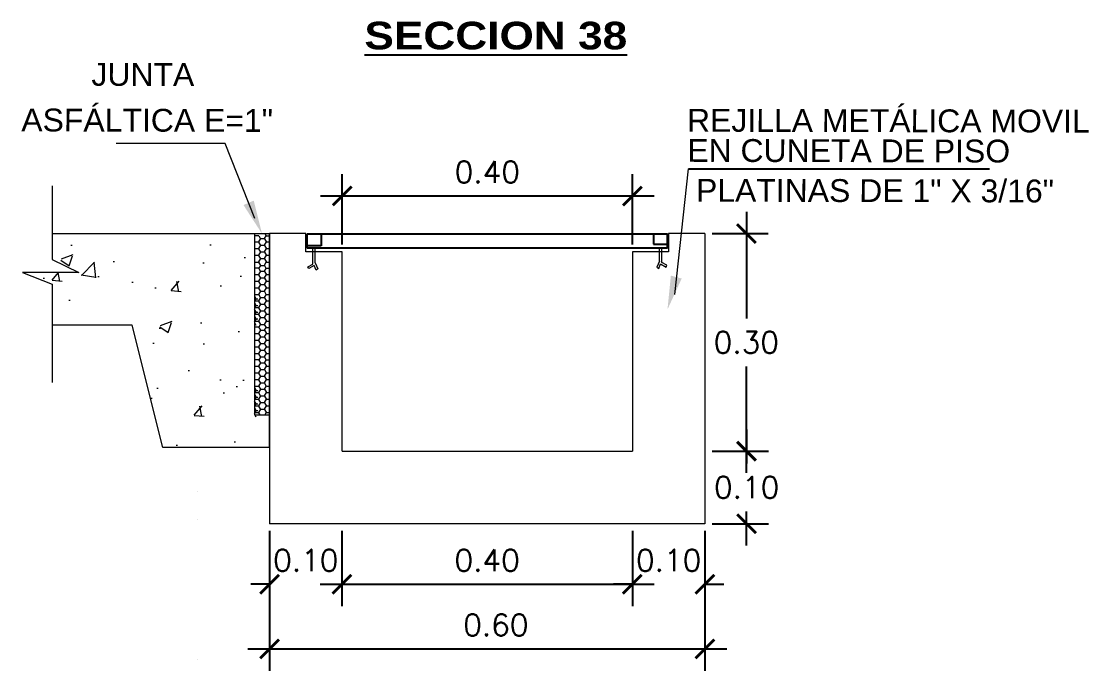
# Model space of a CAD drawing. Header units: millimetres. Extents: x 2085 to 2236, y 1365 to 1444.
# Drawn here: x 2224.509 to 2225.98, y 1428.003 to 1428.898 of the extents above; entities that cross this region are included whole.
import ezdxf

# ---------------------------------------------------------------- set-up
doc = ezdxf.new("R2010")
doc.units = ezdxf.units.MM
doc.linetypes.add('ACAD_ISO02W100', pattern=[15, 12, -3])
doc.linetypes.add('DASHED2', pattern=[0.375, 0.25, -0.125])
for name, color, linetype, lineweight in [('0.2', 32, 'ACAD_ISO02W100', 0), ('linea fina 01', 189, 'Continuous', 0), ('PROYECCIONES-INT', 1, 'DASHED2', 5), ('TEXTO', 255, 'Continuous', 5)]:
    doc.layers.add(name, color=color, linetype=linetype, lineweight=lineweight)
doc.layers.add('ELEVACION-02', color=2, linetype='Continuous')
doc.layers.add('ELEVACION-03', color=3, linetype='Continuous')
doc.styles.add('MtXpl_Arial_Black', font='')
doc.styles.add('ROMANS-DIM', font='romans.shx')
doc.styles.add('VANO', font='swissl.ttf', dxfattribs={"height": 0.2})
doc.styles.get('MtXpl_Arial_Black').set_extended_font_data('Arial Black')
doc.dimstyles.new('20_METRIC  ARCHITECTURAL', dxfattribs={"dimscale": 0.2, "dimtxt": 0.03, "dimasz": 0.13, "dimexe": 0.15, "dimexo": 0.05, "dimgap": 0.09, "dimtad": 1, "dimtih": 1, "dimtoh": 1, "dimzin": 0, "dimdsep": 46, "dimtxsty": 'ROMANS-DIM', "dimblk": 'ARCHTICK', "dimcen": 2, "dimdle": 0.15, "dimclrd": 9, "dimclre": 9, "dimadec": 0, "dimazin": 0, "dimtfac": 1, "dimtix": 1, "dimtofl": 0, "dimtmove": 0, "dimatfit": 3, "dimfxl": 1, "dimfrac": 2, "dimtolj": 1, "dimtzin": 0, "dimarcsym": 0})

# ---------------------------------------------------------------- blocks, each defined once
blk = doc.blocks.new('_ArchTick')
at = {"color": 0, "linetype": 'ByBlock', "const_width": 0.15}
blk.add_lwpolyline([(-0.5, -0.5), (0.5, 0.5)], dxfattribs=at)
blk = doc.blocks.new('*D868')
at = {"color": 9, "lineweight": -2, "transparency": 16777216}
for p, q in [((2224.851100122494, 1428.19560059606), (2224.851100122494, 1428.002863062834)), ((2225.451100122471, 1428.195600597923), (2225.451100122471, 1428.002863062834)), ((2224.821100122494, 1428.032863062834), (2225.481100122471, 1428.032863062834))]:
    blk.add_line(p, q, dxfattribs=at)
at = {"layer": 'Defpoints', "color": 0, "transparency": 16777216}
for p in [(2224.851100122494, 1428.20560059606, 10373.92595467981), (2225.451100122471, 1428.205600597923, 10373.92595467981), (2225.451100122471, 1428.032863062834)]:
    blk.add_point(p, dxfattribs=at)
at = {"color": 9, "lineweight": -2, "transparency": 16777216, "xscale": 0.026, "yscale": 0.026, "zscale": 0.026, "rotation": 180}
blk.add_blockref('_ArchTick', (2224.851100122494, 1428.032863062834), dxfattribs=at)
at = {"color": 9, "lineweight": -2, "transparency": 16777216, "xscale": 0.026, "yscale": 0.026, "zscale": 0.026}
blk.add_blockref('_ArchTick', (2225.451100122471, 1428.032863062834), dxfattribs=at)
at = {"color": 0, "lineweight": 0, "transparency": 16777216, "insert": (2225.162912285126, 1428.065863062833), "char_height": 0.03, "attachment_point": 5, "style": 'ROMANS-DIM'}
blk.add_mtext('\\A1;0.60', dxfattribs=at)
blk = doc.blocks.new('*D869')
at = {"color": 9, "lineweight": -2, "transparency": 16777216}
for p, q in [((2225.508232214485, 1428.635600598296), (2225.508232214485, 1428.488600599786)), ((2225.461100122472, 1428.605600598296), (2225.538232214485, 1428.605600598296)), ((2225.508232214485, 1428.275600597551), (2225.508232214485, 1428.422600599786)), ((2225.471284552174, 1428.305600597551), (2225.538232214485, 1428.305600597551))]:
    blk.add_line(p, q, dxfattribs=at)
at = {"layer": 'Defpoints', "color": 0, "transparency": 16777216}
for p in [(2225.451100122472, 1428.605600598296, 5186.962977339907), (2225.461284552174, 1428.305600597551, 5186.962977339907), (2225.508232214485, 1428.305600597551)]:
    blk.add_point(p, dxfattribs=at)
at = {"color": 9, "lineweight": -2, "transparency": 16777216, "xscale": 0.026, "yscale": 0.026, "zscale": 0.026}
for p, rotation in [((2225.508232214485, 1428.605600598296), 90), ((2225.508232214485, 1428.305600597551), 270)]:
    blk.add_blockref('_ArchTick', p, dxfattribs=dict(at, rotation=rotation))
at = {"color": 0, "lineweight": 0, "transparency": 16777216, "insert": (2225.508232214485, 1428.455600599785), "char_height": 0.03, "attachment_point": 5, "style": 'ROMANS-DIM'}
blk.add_mtext('\\A1;0.30', dxfattribs=at)
blk = doc.blocks.new('*D870')
at = {"color": 9, "lineweight": -2, "transparency": 16777216}
for p, q in [((2225.50857300375, 1428.335600597551), (2225.50857300375, 1428.288600598668)), ((2225.461100122472, 1428.305600597551), (2225.53857300375, 1428.305600597551)), ((2225.50857300375, 1428.175600597923), (2225.50857300375, 1428.222600598669)), ((2225.461100122472, 1428.205600597923), (2225.53857300375, 1428.205600597923))]:
    blk.add_line(p, q, dxfattribs=at)
at = {"layer": 'Defpoints', "color": 0, "transparency": 16777216}
for p in [(2225.451100122472, 1428.305600597551), (2225.451100122472, 1428.205600597923), (2225.50857300375, 1428.205600597923)]:
    blk.add_point(p, dxfattribs=at)
at = {"color": 9, "lineweight": -2, "transparency": 16777216, "xscale": 0.026, "yscale": 0.026, "zscale": 0.026}
for p, rotation in [((2225.50857300375, 1428.305600597551), 90), ((2225.50857300375, 1428.205600597923), 270)]:
    blk.add_blockref('_ArchTick', p, dxfattribs=dict(at, rotation=rotation))
at = {"color": 0, "lineweight": 0, "transparency": 16777216, "insert": (2225.50857300375, 1428.255600598668), "char_height": 0.03, "attachment_point": 5, "style": 'ROMANS-DIM'}
blk.add_mtext('\\A1;0.10', dxfattribs=at)
blk = doc.blocks.new('*D871')
at = {"color": 9, "lineweight": -2, "transparency": 16777216}
for p, q in [((2224.851100122494, 1428.195600597923), (2224.851100122494, 1428.092049503987)), ((2224.950820501832, 1428.195600597923), (2224.950820501832, 1428.092049503987)), ((2224.851100122494, 1428.122049503987), (2224.825100122494, 1428.122049503987)), ((2224.950820501832, 1428.122049503987), (2224.976820501832, 1428.122049503987))]:
    blk.add_line(p, q, dxfattribs=at)
at = {"layer": 'Defpoints', "color": 0, "transparency": 16777216}
for p in [(2224.851100122494, 1428.205600597923, 5186.962977339907), (2224.950820501832, 1428.205600597923, 5186.962977339907), (2224.950820501832, 1428.122049503987)]:
    blk.add_point(p, dxfattribs=at)
at = {"color": 9, "lineweight": -2, "transparency": 16777216, "xscale": 0.026, "yscale": 0.026, "zscale": 0.026}
blk.add_blockref('_ArchTick', (2224.851100122494, 1428.122049503987), dxfattribs=at)
at = {"color": 9, "lineweight": -2, "transparency": 16777216, "xscale": 0.026, "yscale": 0.026, "zscale": 0.026, "rotation": 180}
blk.add_blockref('_ArchTick', (2224.950820501832, 1428.122049503987), dxfattribs=at)
at = {"color": 0, "lineweight": 0, "transparency": 16777216, "insert": (2224.900960312163, 1428.155049503987), "char_height": 0.03, "attachment_point": 5, "style": 'ROMANS-DIM'}
blk.add_mtext('\\A1;0.10', dxfattribs=at)
blk = doc.blocks.new('*D872')
at = {"color": 9, "lineweight": -2, "transparency": 16777216}
for p, q in [((2224.950820501832, 1428.195600597923), (2224.950820501832, 1428.092049503987)), ((2225.351100122436, 1428.195600597923), (2225.351100122436, 1428.092049503987)), ((2224.920820501832, 1428.122049503987), (2225.381100122437, 1428.122049503987))]:
    blk.add_line(p, q, dxfattribs=at)
at = {"layer": 'Defpoints', "color": 0, "transparency": 16777216}
for p in [(2224.950820501832, 1428.205600597923, 10373.92595467981), (2225.351100122436, 1428.205600597923, 5186.962977339907), (2225.351100122436, 1428.122049503987)]:
    blk.add_point(p, dxfattribs=at)
at = {"color": 9, "lineweight": -2, "transparency": 16777216, "xscale": 0.026, "yscale": 0.026, "zscale": 0.026, "rotation": 180}
blk.add_blockref('_ArchTick', (2224.950820501832, 1428.122049503987), dxfattribs=at)
at = {"color": 9, "lineweight": -2, "transparency": 16777216, "xscale": 0.026, "yscale": 0.026, "zscale": 0.026}
blk.add_blockref('_ArchTick', (2225.351100122436, 1428.122049503987), dxfattribs=at)
at = {"color": 0, "lineweight": 0, "transparency": 16777216, "insert": (2225.150960312105, 1428.155049503987), "char_height": 0.03, "attachment_point": 5, "style": 'ROMANS-DIM'}
blk.add_mtext('\\A1;0.40', dxfattribs=at)
blk = doc.blocks.new('*D873')
at = {"color": 9, "lineweight": -2, "transparency": 16777216}
for p, q in [((2225.351100122436, 1428.195600597923), (2225.351100122436, 1428.092049503987)), ((2225.451100122471, 1428.195600597923), (2225.451100122471, 1428.092049503987)), ((2225.351100122436, 1428.122049503987), (2225.325100122436, 1428.122049503987)), ((2225.451100122471, 1428.122049503987), (2225.477100122471, 1428.122049503987))]:
    blk.add_line(p, q, dxfattribs=at)
at = {"layer": 'Defpoints', "color": 0, "transparency": 16777216}
for p in [(2225.351100122436, 1428.205600597923), (2225.451100122471, 1428.205600597923, 5186.962977339906), (2225.451100122471, 1428.122049503987)]:
    blk.add_point(p, dxfattribs=at)
at = {"color": 9, "lineweight": -2, "transparency": 16777216, "xscale": 0.026, "yscale": 0.026, "zscale": 0.026}
blk.add_blockref('_ArchTick', (2225.351100122436, 1428.122049503987), dxfattribs=at)
at = {"color": 9, "lineweight": -2, "transparency": 16777216, "xscale": 0.026, "yscale": 0.026, "zscale": 0.026, "rotation": 180}
blk.add_blockref('_ArchTick', (2225.451100122471, 1428.122049503987), dxfattribs=at)
at = {"color": 0, "lineweight": 0, "transparency": 16777216, "insert": (2225.401100122454, 1428.155049503987), "char_height": 0.03, "attachment_point": 5, "style": 'ROMANS-DIM'}
blk.add_mtext('\\A1;0.10', dxfattribs=at)
blk = doc.blocks.new('TEXTO 2')
at = {"color": 172}
blk.add_line((0.0287838205695152, 0.1938861408981864), (0.4438699121917651, 0.1938861408981864), dxfattribs=at)
at = {"layer": 'linea fina 01', "ltscale": 0.1}
blk.add_line((0.0100357992129006, 0.0209258095888174), (0.0287838205695152, 0.1938861408981864), dxfattribs=at)
blk.add_solid([(0.0195963540266265, 0.042733964939538), (0, 0), (0.0046774273420912, 0.0467795951676817)], dxfattribs=at)
at = {"layer": '0.2', "color": 251, "true_color": 0x636466, "style": 'VANO'}
for s, height, oblique, p in [('REJILLA METÁLICA MOVIL', 0.0315000000000068, 359.9999999999987, (0.0269306113187824, 0.245234887455851, 3120.62335572888)), ('EN CUNETA DE PISO', 0.0314999999999926, 359.9999999999988, (0.0272835928481072, 0.2037045639008284, 3120.62335572888)), ('PLATINAS DE 1" X 3/16"', 0.0315000000000068, 359.9999999999987, (0.0392951703186739, 0.1487344107523114, -5186.962977339905))]:
    blk.add_text(s, height=height, rotation=359.8799999999986, dxfattribs=dict(at, oblique=oblique)).set_placement(p)
blk = doc.blocks.new('*D874')
at = {"color": 9, "lineweight": -2, "transparency": 16777216}
for p, q in [((2224.951100122529, 1428.590545385395), (2224.951100122529, 1428.687587514286)), ((2225.351099986696, 1428.590545385395), (2225.351099986696, 1428.687587514286)), ((2224.921100122529, 1428.657587514286), (2225.381099986696, 1428.657587514286))]:
    blk.add_line(p, q, dxfattribs=at)
at = {"layer": 'Defpoints', "color": 0, "transparency": 16777216}
for p in [(2225.351099986696, 1428.657587514286), (2224.951100122529, 1428.580545385395), (2225.351099986696, 1428.580545385395)]:
    blk.add_point(p, dxfattribs=at)
at = {"color": 9, "lineweight": -2, "transparency": 16777216, "xscale": 0.026, "yscale": 0.026, "zscale": 0.026, "rotation": 180}
blk.add_blockref('_ArchTick', (2224.951100122529, 1428.657587514286), dxfattribs=at)
at = {"color": 9, "lineweight": -2, "transparency": 16777216, "xscale": 0.026, "yscale": 0.026, "zscale": 0.026}
blk.add_blockref('_ArchTick', (2225.351099986696, 1428.657587514286), dxfattribs=at)
at = {"color": 0, "lineweight": 0, "transparency": 16777216, "insert": (2225.151100054612, 1428.690587514286), "char_height": 0.03, "attachment_point": 5, "style": 'ROMANS-DIM'}
blk.add_mtext('\\A1;0.40', dxfattribs=at)
blk = doc.blocks.new('TEXTO 1')
at = {"layer": 'linea fina 01', "ltscale": 0.1}
for p, q in [((-0.0508167723950521, 0.1241394892707319), (-0.2010398150864177, 0.1241394892707319)), ((-0.0100357992129006, 0.0209258095888174), (-0.0508167723950521, 0.1241394892707319))]:
    blk.add_line(p, q, dxfattribs=at)
blk.add_solid([(-0.02553807579244, 0.0394717055042122), (0, 0), (-0.0113560050455419, 0.0456207189772329)], dxfattribs=at)
at = {"layer": '0.2', "color": 251, "true_color": 0x636466, "style": 'VANO', "oblique": 359.9999999999988}
for s, p in [('JUNTA', (-0.235123199257103, 0.2039847484927009, -5186.962977339907)), ('ASFÁLTICA E=1"', (-0.331776078852684, 0.1410587300779298, -5186.962977339907))]:
    blk.add_text(s, height=0.0314999999999926, rotation=359.8799999999986, dxfattribs=at).set_placement(p)
blk = doc.blocks.new('junta asfaltica')
at = {"lineweight": 0}
h = blk.add_hatch(dxfattribs=at)
h.set_pattern_fill('AR-CONC', scale=0.01, style=0)
h.set_pattern_definition([(50, (-0.1189008341857516, -0.0700673807971271), (0.1639662020964036, -0.0143451769850128), [0.017145, -0.188595]), (355, (-0.1189008341857516, -0.0700673807971271), (-0.0317190792824724, 0.1719511607151316), [0.013716, -0.150876525753]), (100.4514446999999, (-0.1052370278862327, -0.0712628090009275), (0.1322471223813179, 0.1576059767209756), [0.01457100792, -0.1602812201399999]), (46.1842, (-0.1189008341857516, -0.0243473808466206), (0.2439711368029169, -0.0378380951394544), [0.0257175, -0.2828925]), (96.6355576099999, (-0.0985699241846305, -0.0275005307792071), (0.2136637206463527, 0.2226835121379494), [0.021856520826, -0.240422047344]), (351.18415117, (-0.1189008341857516, -0.0243473808466206), (0.2136637206584793, 0.2226835121269794), [0.020573970363, -0.226313758728]), (21, (-0.0960408341843504, -0.0357773808761977), (0.1364529521422192, -0.0920386783683789), [0.017145, -0.188595]), (326, (-0.0960408341843504, -0.0357773808761977), (0.0556218255128824, 0.1657691695100873), [0.013716, -0.150876]), (71.45144499999999, (-0.0846697548481643, -0.0434472707099758), (0.1920747773508445, 0.0737304919973147), [0.01457100792, -0.16028094384]), (37.5, (-0.1189008341857516, -0.0700673807971271), (0.0027797429255326, 0.0760995349858378), [0, -0.1490472, 0, -0.153162, 0, -0.1514475]), (7.499999999999999, (-0.1189008341857516, -0.0700673807971271), (0.0601376962592752, 0.0901625173363076), [0, -0.0873252, 0, -0.1456182, 0, -0.0577215]), (327.5, (-0.1698786341848972, -0.0700673807971271), (0.1220315356501842, -0.0051558695934061), [0, -0.05715, 0, -0.178308, 0, -0.236601]), (317.5, (-0.1927386341862984, -0.0700673807971271), (0.1333162632474163, 0.0228838419299997), [0, -0.074295, 0, -0.1184148, 0, -0.168021])])
h.paths.add_polyline_path([(-0.0210516101701615, 2.68221356e-08), (-0.2996047820056447, 2.68221356e-08), (-0.2996047820056447, -0.0354425396023999), (-0.2629513452084211, -0.0536842927335783), (-0.3405718617955244, -0.0536842927335783), (-0.2996047820056447, -0.0698087543248676), (-0.2996047820056447, -0.1263088059424717), (-0.1894634049244814, -0.1263088059424717), (-0.1473604562202126, -0.2947206035255476), (-0.0210516101701615, -0.2947206075489248)])
h = blk.add_hatch(dxfattribs=at)
h.set_pattern_fill('HONEY', scale=0.0187124216457653, angle=180, style=0)
h.set_pattern_definition([(360, (-1344.435306308298, 712.0165321929755), (0.0080206117279161, -0.0046307012336861), [0.0053470744852774, -0.0106941489705549]), (240, (-1344.435306308298, 712.0165321929755), (-0.0080206107696662, -0.0046307028934237), [0.0053470744852774, -0.0106941489705549]), (300, (-1344.435306308298, 712.0165321929755), (9.5825e-10, -0.0092614041271098), [-0.0106941489705548, 0.0053470744852774])])
h.paths.add_polyline_path([(-0.0210514743416752, -0.0843195278941949), (-0.0210514743416752, -0.1264220193027086), (-0.0160414602769379, -0.1264220193027086), (-0.0160414602769379, -0.0843195278941949)])
h = blk.add_hatch(dxfattribs=at)
h.set_pattern_fill('HONEY', scale=0.0187124216457653, angle=180, style=0)
h.set_pattern_definition([(360, (-1344.435306308298, 711.8902233816681), (0.0080206117279161, -0.0046307012336861), [0.0053470744852774, -0.0106941489705549]), (240, (-1344.435306308298, 711.8902233816681), (-0.0080206107696662, -0.0046307028934237), [0.0053470744852774, -0.0106941489705549]), (300, (-1344.435306308298, 711.8902233816681), (9.5825e-10, -0.0092614041271098), [-0.0106941489705548, 0.0053470744852774])])
h.paths.add_polyline_path([(-0.0210514743416752, -0.2106283378600438), (-0.0210514743416752, -0.2527308292685575), (-0.0160414602769379, -0.2527308292685575), (-0.0160414602769379, -0.2106283378600438)])
at = {"color": 7, "linetype": 'ByBlock', "lineweight": 0}
for p, q in [((-0.2996047820056447, 0.0657418549060367), (-0.2996047820056447, -0.0354425369203)), ((-0.2996047820056447, -0.0354425369203), (-0.2629513452084211, -0.0536842887102012)), ((-0.2629513452084211, -0.0536842887102012), (-0.3405718617955244, -0.0536842887102012)), ((-0.3405718617955244, -0.0536842887102012), (-0.2996047820056447, -0.0698087529838176)), ((-0.2996047820056447, -0.0698087529838176), (-0.2996047820056447, -0.2053593622147218))]:
    blk.add_line(p, q, dxfattribs=at)
at = {"color": 7, "lineweight": 0}
for p, q in [((-0.2996047820056447, 2.81631856e-08), (-0.0210516101701615, 2.81631856e-08)), ((-0.0210514743416752, 0), (0, 0)), ((-0.0210514743416752, 0), (-0.0210514743416752, -0.25)), ((-0.0066348896848467, 0), (-0.0049328113927913, -0.0029480829834938)), ((-1.357866495e-07, -0.2947206048668249), (-1.357866495e-07, 0)), ((-0.0210515703142846, -0.010682698041137), (-0.0205355835823866, -0.0115764141082764)), ((-0.020682943747488, -0.0112982127070609), (-0.0210515702724479, -0.0119366937874475)), ((-0.0148197005551083, -0.0027724613248665), (-0.0210514743416752, -0.0027724613248665)), ((-0.0203683337476832, -0.0113096965849309), (-0.0150212592793651, -0.0113096965849309)), ((-0.0126623334804208, -0.0066675102709723), (-0.0153358707461848, -0.0112982113657836)), ((-0.0151885115028563, -0.0115764141082764), (-0.0125149742584654, -0.0162071165441375)), ((-0.0148361946316982, -0.0029252399504003), (-0.0125149739019435, -0.0069457130134651)), ((-0.0123477220349742, -0.0066789941488423), (-0.0070006475457376, -0.0066789941488423)), ((-0.0051546604418036, -0.0029252412914502), (-0.0073152590334757, -0.0066675075888725)), ((-0.0046417228782047, -0.0112982100247336), (-0.0073152601439688, -0.0159289124608222)), ((-0.0071679010893604, -0.0069457116721878), (-0.0044943638449695, -0.0115764141082764)), ((-0.0051235891251054, -0.0029047425091449), (2.09184e-11, -0.0029047425091449)), ((-0.0043271103013467, -0.0113096965849309), (-9.55119503e-08, -0.0113096965849309)), ((-0.0210515699372991, -0.0199441029130867), (-0.0205355831840279, -0.0208378162978988)), ((-0.0206829452140482, -0.0205596175790106), (-0.0210515706708066, -0.0211980946362473)), ((-0.0210515702724479, -0.0292055037616592), (-0.0205355819684883, -0.0300992225108985)), ((-0.0203683337476832, -0.0205710987745533), (-0.0150212592793651, -0.0205710987745533)), ((-0.0126623334804208, -0.0159289138018721), (-0.0153358707461848, -0.0205596148966834)), ((-0.012662334612287, -0.0251903173327719), (-0.0153358718775962, -0.0298210184275831)), ((-0.0151885091140685, -0.0208378176391761), (-0.0125149718487592, -0.0254685200750373)), ((-0.0123477220349742, -0.0159403976797421), (-0.0070006475457376, -0.0159403976797421)), ((-0.0123477220349742, -0.0252017985283146), (-0.0070006475457376, -0.0252017985283146)), ((-0.0046417231928899, -0.0205596135556334), (-0.0073152604372808, -0.0251903146504446)), ((-0.0071678994549984, -0.0162071192264648), (-0.004494362168316, -0.0208378189802261)), ((-0.0071678997692288, -0.0254685200750373), (-0.0044943625248379, -0.0300992225108985)), ((-0.0043271103013467, -0.0205710987745533), (-9.55119503e-08, -0.0205710987745533)), ((-0.0206829452140482, -0.0298210197686331), (-0.0210515703774945, -0.0304594981669197)), ((-0.0210515698745439, -0.038466907292559), (-0.0205355807952401, -0.0393606260417983)), ((-0.0206829463459144, -0.0390824232995328), (-0.0210515704193313, -0.0397208990157196)), ((-0.0203683337476832, -0.0298325009644032), (-0.0150212592793651, -0.0298325009644032)), ((-0.0203683337476832, -0.0390939018129757), (-0.0150212592793651, -0.0390939018129757)), ((-0.012662334905599, -0.0344517195223944), (-0.0153358721709083, -0.0390824219584829)), ((-0.0151885087157098, -0.0300992225108985), (-0.0125149714504005, -0.0347299236059371)), ((-0.0151885074797065, -0.0393606260417983), (-0.0125149702348608, -0.0439913284778868)), ((-0.0125149702348608, -0.0439913284778868), (-0.014899782829616, -0.0475884993372802)), ((-0.0123477220349742, -0.0344632034002643), (-0.0070006475457376, -0.0344632034002643)), ((-0.0123477220349742, -0.0437246042490642), (-0.0070006475457376, -0.0437246042490642)), ((-0.0046417253929576, -0.0298210197686331), (-0.0073152626373485, -0.0344517222047216)), ((-0.0046417257703979, -0.0390824232995328), (-0.0073152630357072, -0.043713125735394)), ((-0.007167897380441, -0.034729924946987), (-0.004494360114677, -0.0393606260417983)), ((-0.0069412944512806, -0.0439446634054548), (-0.0051814038679368, -0.0474320340156282)), ((-0.0043271103013467, -0.0298325009644032), (-9.55537871e-08, -0.0298325009644032)), ((-0.0043271103013467, -0.0390939018129757), (-9.55537871e-08, -0.0390939018129757)), ((-0.0210515703142846, -0.0557221157848744), (-0.0205355839802906, -0.0566158291696866)), ((-0.020682943747488, -0.056337630450571), (-0.0210515702724479, -0.056976108849085)), ((-0.0149139519339769, -0.0477837949990772), (-0.0206632865078973, -0.0477837949990772)), ((-0.0203683337476832, -0.056349112987391), (-0.0150212592793651, -0.056349112987391)), ((-0.0126623331034352, -0.0517069253326099), (-0.0153358703478261, -0.0563376264274211)), ((-0.0151885111258707, -0.0566158305107365), (-0.0125149738601067, -0.061246532946825)), ((-0.0148361946316982, -0.0479646563528604), (-0.0125149739019435, -0.0519851307569752)), ((-0.0123477220349742, -0.0517184105515298), (-0.0070006475457376, -0.0517184105515298)), ((-0.0051546604418036, -0.0479646590351877), (-0.0073152590334757, -0.0517069253326099)), ((-0.0046417228782047, -0.0563376264274211), (-0.0073152601439688, -0.0609683275222324)), ((-0.0071679007123748, -0.0519851307569752), (-0.0044943634466108, -0.0566158305107365)), ((-0.0052986274031355, -0.0476877263188271), (2.09184e-11, -0.0476877263188271)), ((-0.0043271103013467, -0.056349112987391), (-9.55119503e-08, -0.056349112987391)), ((-0.0210515699372991, -0.0649835179744969), (-0.0205355831840279, -0.0658772340416363)), ((-0.0206829448370627, -0.0655990312993708), (-0.0210515706708066, -0.0662375083566076)), ((-0.0203683337476832, -0.0656105138361909), (-0.0150212592793651, -0.0656105138361909)), ((-0.0126623334804208, -0.0609683302043322), (-0.0153358707461848, -0.0655990312993708)), ((-0.012662334612287, -0.0702297323941821), (-0.0153358718775962, -0.0748604348302706)), ((-0.015188509491054, -0.0658772353826862), (-0.0125149722466631, -0.0705079364777248)), ((-0.0123477220349742, -0.0609798140824296), (-0.0070006475457376, -0.0609798140824296)), ((-0.0123477220349742, -0.0702412162720521), (-0.0070006475457376, -0.0702412162720521)), ((-0.0046417231928899, -0.0655990299580935), (-0.0073152604372808, -0.0702297310531321)), ((-0.0071678994549984, -0.061246534287875), (-0.004494362168316, -0.0658772367239635)), ((-0.0071678993713249, -0.0705079391598247), (-0.0044943621264792, -0.075138638913586)), ((-0.0043271103013467, -0.0656105138361909), (-9.55119503e-08, -0.0656105138361909)), ((-0.0210515702724479, -0.0742449201643467), (-0.0205355819684883, -0.075138637572536)), ((-0.0206829452140482, -0.0748604361713206), (-0.0210515695812319, -0.0754989132285573)), ((-0.0210515698745439, -0.0835063236952465), (-0.0206477031460963, -0.0842058411240032)), ((-0.0206829463459144, -0.084121839701993), (-0.0207314448966827, -0.0842058411240032)), ((-0.0203683337476832, -0.0748719160258133), (-0.0150212592793651, -0.0748719160258133)), ((-0.0203683337476832, -0.0841333195567131), (-0.0150212592793651, -0.0841333195567131)), ((-0.012662334905599, -0.0794911372661318), (-0.0153358721709083, -0.0841218370198931)), ((-0.0126623335854674, -0.088061795532667), (-0.0153358708507767, -0.0926924979687556)), ((-0.0151885087157098, -0.075138637572536), (-0.0125149714504005, -0.0797693400083972)), ((-0.0148361947362901, -0.0843195265531449), (-0.0125149740069901, -0.0883399996162098)), ((-0.0123477220349742, -0.0795026184619019), (-0.0070006475457376, -0.0795026184619019)), ((-0.0123477220349742, -0.088073280751587), (-0.0070006475457376, -0.088073280751587)), ((-0.0046417254766311, -0.0748604361713206), (-0.0073152627423951, -0.0794911386071817)), ((-0.0051546604836403, -0.0843195278941949), (-0.0073152590753125, -0.0880617941916171)), ((-0.0071678977783449, -0.0797693413494471), (-0.0046064829057286, -0.0842058411240032)), ((-0.0043271103013467, -0.0748719160258133), (-9.55537871e-08, -0.0748719160258133)), ((-0.0043271103013467, -0.0841333195567131), (-9.55537871e-08, -0.0841333195567131)), ((-0.0210515696230687, -0.0920769859849315), (-0.0205355836869785, -0.092970700711021)), ((-0.0206829438311615, -0.0926924993098055), (-0.0210515699791358, -0.0933309790491421)), ((-0.0210515699372991, -0.1013383868337314), (-0.0205355831840279, -0.1022321029006434)), ((-0.0206829453190949, -0.101953901499428), (-0.0210515707544801, -0.1025923812389919)), ((-0.0203683337476832, -0.0927039805053482), (-0.0150212592793651, -0.0927039805053482)), ((-0.0203683337476832, -0.101965384036248), (-0.0150212592793651, -0.101965384036248)), ((-0.0126623335431759, -0.0973232004046167), (-0.0153358707880216, -0.101953900158378)), ((-0.015188510140888, -0.092970700711021), (-0.0125149728751239, -0.0976014018058322)), ((-0.015188509197742, -0.1022321055829707), (-0.0125149719533511, -0.1068628080188319)), ((-0.0123477220349742, -0.0973346829414368), (-0.0070006475457376, -0.0973346829414368)), ((-0.0046417224803008, -0.0926924966274783), (-0.0073152597456101, -0.0973231963812396)), ((-0.0046417235698755, -0.1019538988173281), (-0.0073152608356395, -0.1065846012531892)), ((-0.0071679011521155, -0.0883399982749325), (-0.0044943638868062, -0.0929706993699711)), ((-0.0071678995386719, -0.0976014044879321), (-0.0044943622733626, -0.1022321055829707)), ((-0.0043271103013467, -0.0927039805053482), (-9.55119503e-08, -0.0927039805053482)), ((-0.0043271103013467, -0.101965384036248), (-9.55119503e-08, -0.101965384036248)), ((-0.0210515695812319, -0.1105997917054537), (-0.0205355820526165, -0.1114935077725931)), ((-0.0206829452772581, -0.1112153063713777), (-0.0210515700209726, -0.1118537820875645)), ((-0.0203683337476832, -0.1112267862260978), (-0.0150212592793651, -0.1112267862260978)), ((-0.0126623342348467, -0.1065846025942392), (-0.0153358714792376, -0.1112153050303277)), ((-0.0126623353035029, -0.115846004784089), (-0.015335872569267, -0.1204767072199502)), ((-0.0151885087157098, -0.1114935077725931), (-0.0125149714504005, -0.1161242088676317)), ((-0.0123477220349742, -0.1065960851310592), (-0.0070006475457376, -0.1065960851310592)), ((-0.0123477220349742, -0.115857488661959), (-0.0070006475457376, -0.115857488661959)), ((-0.0046417250787272, -0.1112153063713777), (-0.0073152623649548, -0.115846006125139)), ((-0.0071678984072605, -0.1068628080188319), (-0.0044943611624149, -0.1114935091138705)), ((-0.0071678974850329, -0.1161242115497316), (-0.0044943602197236, -0.1207549139855928)), ((-0.0043271103013467, -0.1112267862260978), (-9.55537871e-08, -0.1112267862260978)), ((-0.1894634049244814, -0.1263088032603719), (-0.2996047820056447, -0.1263088032603719)), ((-0.1473604562202126, -0.2947206021844977), (-0.1894634049244814, -0.1263088032603719)), ((-0.0210515698745439, -0.1198611925542536), (-0.0205355807952401, -0.1207549126445428)), ((-0.0206829459475557, -0.1204767085612275), (-0.0210515700209726, -0.121115182936137)), ((-0.0148197005551083, -0.1290812712907154), (-0.0210514743416752, -0.1290812712907154)), ((-0.0203683337476832, -0.1204881884157203), (-0.0150212592793651, -0.1204881884157203)), ((-0.0151885076052167, -0.1207549126445428), (-0.0125149703189891, -0.1253856150806314)), ((-0.0148361946316982, -0.1292340499162492), (-0.0125149739019435, -0.133254524320364)), ((-0.0129228676319144, -0.1255586645006588), (-0.0148348480788627, -0.1288070999084994)), ((-0.0123477220349742, -0.1251188908515814), (-0.0070006475457376, -0.1251188908515814)), ((-0.0073218910883952, -0.1251188908515814), (-0.0049328113927913, -0.1292568942903927)), ((-0.0046417261683018, -0.1204767085612275), (-0.0073152634336111, -0.1251074109970887)), ((-0.0051546604418036, -0.1292340525983491), (-0.0073152590334757, -0.1329763188957713)), ((-0.0051235891251054, -0.1292135524749938), (2.09184e-11, -0.1292135524749938)), ((-0.0043271103013467, -0.1204881884157203), (-9.55537871e-08, -0.1204881884157203)), ((-0.0210515703142846, -0.1369915093480358), (-0.0205355835823866, -0.1378852240741253)), ((-0.020682943747488, -0.1376070226729098), (-0.0210515702724479, -0.1382455037532964)), ((-0.0210515699372991, -0.1462529128789356), (-0.0205355831840279, -0.1471466276050251)), ((-0.0206829452140482, -0.1468684275448595), (-0.0210515706708066, -0.1475069046020963)), ((-0.0203683337476832, -0.1376185065507798), (-0.0150212592793651, -0.1376185065507798)), ((-0.0203683337476832, -0.1468799073993523), (-0.0150212592793651, -0.1468799073993523)), ((-0.0126623334804208, -0.1329763215778712), (-0.0153358707461848, -0.1376070213316325)), ((-0.0126623334804208, -0.142237723767721), (-0.0153358707461848, -0.1468684262038096)), ((-0.0151885115028563, -0.1378852240741253), (-0.0125149742584654, -0.1425159265099865)), ((-0.0123477220349742, -0.1329878041146912), (-0.0070006475457376, -0.1329878041146912)), ((-0.0123477220349742, -0.1422492089866409), (-0.0070006475457376, -0.1422492089866409)), ((-0.0046417228782047, -0.1376070199905826), (-0.0073152601439688, -0.1422377224266711)), ((-0.0046417231928899, -0.1468684248625323), (-0.0073152604372808, -0.1514991246162936)), ((-0.0071679010893604, -0.1332545229793141), (-0.0044943638449695, -0.1378852240741253)), ((-0.0071678994549984, -0.1425159291923137), (-0.004494362168316, -0.1471466302871249)), ((-0.0043271103013467, -0.1376185065507798), (-9.55119503e-08, -0.1376185065507798)), ((-0.0043271103013467, -0.1468799073993523), (-9.55119503e-08, -0.1468799073993523)), ((-0.0210515702724479, -0.1555143137275081), (-0.0205355819684883, -0.1564080324767474)), ((-0.0206829452140482, -0.156129829734482), (-0.0210515703774945, -0.156768309474046)), ((-0.0203683337476832, -0.1561413109302521), (-0.0150212592793651, -0.1561413109302521)), ((-0.012662334612287, -0.1514991259575709), (-0.0153358718775962, -0.156129828393432)), ((-0.012662334905599, -0.1607605308292932), (-0.0153358721709083, -0.1653912319243318)), ((-0.0151885091140685, -0.147146628946075), (-0.0125149718487592, -0.1517773300408862)), ((-0.0151885087157098, -0.1564080324767474), (-0.0125149714504005, -0.1610387349128359)), ((-0.0123477220349742, -0.1515106098354408), (-0.0070006475457376, -0.1515106098354408)), ((-0.0123477220349742, -0.1607720133661132), (-0.0070006475457376, -0.1607720133661132)), ((-0.0046417253929576, -0.156129829734482), (-0.0073152626373485, -0.1607605321705705)), ((-0.0071678997692288, -0.1517773300408862), (-0.0044943625248379, -0.1564080324767474)), ((-0.007167897380441, -0.1610387362538859), (-0.004494360114677, -0.1656694360076472)), ((-0.0043271103013467, -0.1561413109302521), (-9.55537871e-08, -0.1561413109302521)), ((-0.0210515698745439, -0.1647757172584079), (-0.0205355807952401, -0.1656694360076472)), ((-0.0206829463459144, -0.1653912332653817), (-0.0210515704193313, -0.1660297089815685)), ((-0.0149139519339769, -0.1740926049649261), (-0.0206632865078973, -0.1740926049649261)), ((-0.0203683337476832, -0.1654027131198745), (-0.0150212592793651, -0.1654027131198745)), ((-0.0151885074797065, -0.1656694360076472), (-0.0125149702348608, -0.1703001384437357)), ((-0.0125149702348608, -0.1703001384437357), (-0.014899782829616, -0.1738973093031291)), ((-0.0148361946316982, -0.1742734676599866), (-0.0125149739019435, -0.1782939407228241)), ((-0.0123477220349742, -0.1700334142149131), (-0.0070006475457376, -0.1700334142149131)), ((-0.0046417257703979, -0.1653912332653817), (-0.0073152630357072, -0.1700219357012429)), ((-0.0051546604418036, -0.1742734690010366), (-0.0073152590334757, -0.1780157352984588)), ((-0.0069412944512806, -0.1702534747123536), (-0.0051814038679368, -0.1737408453225271)), ((-0.0052986274031355, -0.173996536284676), (2.09184e-11, -0.173996536284676)), ((-0.0043271103013467, -0.1654027131198745), (-9.55537871e-08, -0.1654027131198745)), ((-0.0210515703142846, -0.1820309257507233), (-0.0205355839802906, -0.1829246404765854)), ((-0.020682943747488, -0.1826464404164198), (-0.0210515702724479, -0.1832849188149339)), ((-0.0203683337476832, -0.1826579229532399), (-0.0150212592793651, -0.1826579229532399)), ((-0.0126623331034352, -0.1780157352984588), (-0.0153358703478261, -0.18264643773432)), ((-0.0126623334804208, -0.1872771388291312), (-0.0153358707461848, -0.1919078412652197)), ((-0.0151885111258707, -0.1829246418178627), (-0.0125149738601067, -0.1875553429126739)), ((-0.0123477220349742, -0.1780272218584287), (-0.0070006475457376, -0.1780272218584287)), ((-0.0123477220349742, -0.1872886240482785), (-0.0070006475457376, -0.1872886240482785)), ((-0.0046417228782047, -0.18264643773432), (-0.0073152601439688, -0.1872771374880813)), ((-0.0071679007123748, -0.1782939407228241), (-0.0044943634466108, -0.1829246418178627)), ((-0.0071678994549984, -0.1875553442537239), (-0.004494362168316, -0.1921860466898124)), ((-0.0043271103013467, -0.1826579229532399), (-9.55119503e-08, -0.1826579229532399)), ((-0.0210515699372991, -0.1912923279403458), (-0.0205355831840279, -0.1921860440074852)), ((-0.0206829448370627, -0.1919078412652197), (-0.0210515706708066, -0.1925463196635064)), ((-0.0210515702724479, -0.2005537301301956), (-0.0205355819684883, -0.2014474475383849)), ((-0.0206829452140482, -0.2011692461371695), (-0.0210515695812319, -0.2018077231944062)), ((-0.0203683337476832, -0.1919193238020398), (-0.0150212592793651, -0.1919193238020398)), ((-0.0203683337476832, -0.2011807273327122), (-0.0150212592793651, -0.2011807273327122)), ((-0.012662334612287, -0.1965385437010809), (-0.0153358718775962, -0.2011692447961195)), ((-0.012662334905599, -0.2057999458909308), (-0.0153358721709083, -0.2104306483267919)), ((-0.015188509491054, -0.1921860453485351), (-0.0125149722466631, -0.1968167477846236)), ((-0.0151885087157098, -0.2014474475383849), (-0.0125149714504005, -0.2060781499742461)), ((-0.0123477220349742, -0.196550026237901), (-0.0070006475457376, -0.196550026237901)), ((-0.0123477220349742, -0.2058114284277508), (-0.0070006475457376, -0.2058114284277508)), ((-0.0046417231928899, -0.1919078399239424), (-0.0073152604372808, -0.196538542360031)), ((-0.0046417254766311, -0.2011692461371695), (-0.0073152627423951, -0.2057999485730306)), ((-0.0071678993713249, -0.1968167491256736), (-0.0044943621264792, -0.2014474488794349)), ((-0.0043271103013467, -0.1919193238020398), (-9.55119503e-08, -0.1919193238020398)), ((-0.0043271103013467, -0.2011807273327122), (-9.55537871e-08, -0.2011807273327122)), ((-0.0210515698745439, -0.2098151336610954), (-0.0206477031460963, -0.2105146510898521)), ((-0.0210515696230687, -0.2183857959507804), (-0.0205355836869785, -0.2192795106768699)), ((-0.0206829438311615, -0.2190013092756544), (-0.0210515699791358, -0.219639789014991)), ((-0.0206829463459144, -0.2104306496678419), (-0.0207314448966827, -0.2105146510898521)), ((-0.0203683337476832, -0.210442129522562), (-0.0150212592793651, -0.210442129522562)), ((-0.0203683337476832, -0.2190127918124745), (-0.0150212592793651, -0.2190127918124745)), ((-0.0126623335854674, -0.2143706054985159), (-0.0153358708507767, -0.2190013079346045)), ((-0.015188510140888, -0.2192795106768699), (-0.0125149728751239, -0.2239102131127311)), ((-0.0148361947362901, -0.2106283365189938), (-0.0125149740069901, -0.2146488095820587)), ((-0.0123477220349742, -0.2143820907174359), (-0.0070006475457376, -0.2143820907174359)), ((-0.0051546604836403, -0.2106283378600438), (-0.0073152590753125, -0.214370604157466)), ((-0.0046417224803008, -0.2190013065933272), (-0.0073152597456101, -0.2236320076883658)), ((-0.0071678977783449, -0.206078151315296), (-0.0046064829057286, -0.2105146510898521)), ((-0.0071679011521155, -0.2146488068997314), (-0.0044943638868062, -0.21927950933582)), ((-0.0043271103013467, -0.210442129522562), (-9.55537871e-08, -0.210442129522562)), ((-0.0043271103013467, -0.2190127918124745), (-9.55119503e-08, -0.2190127918124745)), ((-0.0210515699372991, -0.2276471981406303), (-0.0205355831840279, -0.2285409128664924)), ((-0.0206829453190949, -0.2282627128063268), (-0.0210515707544801, -0.2289011898635636)), ((-0.0203683337476832, -0.2282741940020969), (-0.0150212592793651, -0.2282741940020969)), ((-0.0126623335431759, -0.2236320090294157), (-0.0153358707880216, -0.2282627101242269)), ((-0.0126623342348467, -0.2328934125600881), (-0.0153358714792376, -0.2375241149961766)), ((-0.015188509197742, -0.2285409168898695), (-0.0125149719533511, -0.2331716179846808)), ((-0.0123477220349742, -0.2236434929072857), (-0.0070006475457376, -0.2236434929072857)), ((-0.0123477220349742, -0.2329048964381855), (-0.0070006475457376, -0.2329048964381855)), ((-0.0046417235698755, -0.228262708783177), (-0.0073152608356395, -0.2328934112190382)), ((-0.0071678995386719, -0.223910214453781), (-0.0044943622733626, -0.2285409168898695)), ((-0.0071678984072605, -0.2331716179846808), (-0.0044943611624149, -0.2378023190797194)), ((-0.0043271103013467, -0.2282741940020969), (-9.55119503e-08, -0.2282741940020969)), ((-0.0210515695812319, -0.2369086016713027), (-0.0205355820526165, -0.2378023177384421)), ((-0.0206829452772581, -0.2375241163372266), (-0.0210515700209726, -0.2381625920534134)), ((-0.0210515698745439, -0.2461700025201026), (-0.0205355807952401, -0.2470637226103918)), ((-0.0206829459475557, -0.2467855185270764), (-0.0210515700209726, -0.2474239942430358)), ((-0.0210514743416752, -0.25), (-1.357866495e-07, -0.25)), ((-0.0203683337476832, -0.2375355961919467), (-0.0150212592793651, -0.2375355961919467)), ((-0.0203683337476832, -0.2467969983815692), (-0.0150212592793651, -0.2467969983815692)), ((-0.0126623353035029, -0.2421548147499379), (-0.015335872569267, -0.2467855171857991)), ((-0.0151885087157098, -0.2378023177384421), (-0.0125149714504005, -0.2424330188334807)), ((-0.0151885076052167, -0.2470637226103918), (-0.0134932470714375, -0.25)), ((-0.0123477220349742, -0.2421662986278079), (-0.0070006475457376, -0.2421662986278079)), ((-0.0046417250787272, -0.2375241163372266), (-0.0073152623649548, -0.2421548174320378)), ((-0.0071678974850329, -0.2424330228566305), (-0.0044943602197236, -0.2470637239514417)), ((-0.0046417261683018, -0.2467855185270764), (-0.0064976078897416, -0.25)), ((-0.0043271103013467, -0.2375355961919467), (-9.55537871e-08, -0.2375355961919467)), ((-0.0043271103013467, -0.2467969983815692), (-9.55537871e-08, -0.2467969983815692)), ((-1.357866495e-07, -0.2947206048668249), (-0.1473604562202126, -0.2947206021844977))]:
    blk.add_line(p, q, dxfattribs=at)
blk.add_blockref('TEXTO 1', (-0.0105257371706102, 0), dxfattribs=at)
blk = doc.blocks.new('rejilla de metal')
at = {"layer": 'ELEVACION-02', "color": 1}
for p, q in [((-0.2483340054168366, 0), (-0.2483340054168366, 0.0199046693742275)), ((0.2483340053586289, 0.0053772088140249), (0.2483340053586289, 0.0199046693742275))]:
    blk.add_line(p, q, dxfattribs=at)
at = {"layer": 'ELEVACION-03', "color": 1}
for p, q in [((-0.2483340054168366, 0.0199046693742275), (0.2483340053586289, 0.0199046675115824)), ((-0.2289253172348253, 0.0199046693742275), (-0.2289253172348253, 0.0031007956713438)), ((0.2289253170602024, 0.0199046693742275), (0.2289253170602024, 0.0053772088140249)), ((-0.2289253172348253, 0.0031007956713438), (-0.2483340054168366, 0.0031007956713438)), ((0.2483340054168366, 0), (-0.2483340054168366, 0)), ((0.2289253170602024, 0.0053772088140249), (0.2483340052422136, 0.0053772088140249)), ((0.2483340054168366, 0), (0.2483340054168366, 0.0053772088140249))]:
    blk.add_line(p, q, dxfattribs=at)
at = {"layer": 'PROYECCIONES-INT', "ltscale": 0.3}
for p, q in [((-0.2402679325896315, -0.0218845326453447), (-0.2402679325896315, 0)), ((-0.2402679325896315, -0.0218845326453447), (-0.2402679325896315, 0)), ((-0.2371671129949391, -0.0203853230923414), (-0.2371671129949391, 0)), ((-0.2371671129949391, -0.0203853230923414), (-0.2371671129949391, 0)), ((0.2373829224379733, -0.0181089099496603), (0.2373829224379733, 0)), ((0.2373829224379733, -0.0181089099496603), (0.2373829224379733, 0)), ((0.2404837419162504, -0.0196081195026636), (0.2404837419162504, 0))]:
    blk.add_line(p, q, dxfattribs=at)
at = {"layer": 'PROYECCIONES-INT'}
for p, q in [((-0.2472569122328423, -0.0256648454815149), (-0.2402679325896315, -0.0218845326453447)), ((-0.2472569122328423, -0.0256648454815149), (-0.2402679325896315, -0.0218845326453447)), ((-0.2461303246673196, -0.0282514002174139), (-0.2472569122328423, -0.0256648454815149)), ((-0.2461303246673196, -0.0282514002174139), (-0.2472569122328423, -0.0256648454815149)), ((-0.2386417706729844, -0.0237415432929993), (-0.2461303246673196, -0.0282514002174139)), ((-0.2386417706729844, -0.0237415432929993), (-0.2461303246673196, -0.0282514002174139)), ((-0.2359909634687938, -0.0301083792001009), (-0.2386417706729844, -0.0237415432929993)), ((-0.2359909634687938, -0.0301083792001009), (-0.2386417706729844, -0.0237415432929993)), ((-0.2371671129949391, -0.0203853230923414), (-0.2334064100286923, -0.0286493189632893)), ((-0.2334064100286923, -0.0286493189632893), (-0.2359909634687938, -0.0301083792001009)), ((-0.2334064100286923, -0.0286493189632893), (-0.2359909634687938, -0.0301083792001009)), ((0.2373829224379733, -0.0181089099496603), (0.2336222193553112, -0.0263729058206082)), ((0.2336222193553112, -0.0263729058206082), (0.236206772911828, -0.0278319660574198)), ((0.236206772911828, -0.0278319660574198), (0.2388575799996033, -0.0214651320129633)), ((0.2388575799996033, -0.0214651320129633), (0.2463461341103539, -0.0259749870747328)), ((0.2474727215594612, -0.0233884323388338), (0.2404837419162504, -0.0196081195026636)), ((0.2474727215594612, -0.0233884323388338), (0.2404837419162504, -0.0196081195026636)), ((0.2463461341103539, -0.0259749870747328), (0.2474727215594612, -0.0233884323388338)), ((0.2463461341103539, -0.0259749870747328), (0.2474727215594612, -0.0233884323388338))]:
    blk.add_line(p, q, dxfattribs=at)

msp = doc.modelspace()

# ---------------------------------------------------------------- linework, layer by layer
at = {"color": 5, "lineweight": 0}
for p, q in [((2224.901100122483, 1428.605600598295), (2224.851100122494, 1428.605600598295)), ((2224.851100122494, 1428.605600598295), (2224.851100122494, 1428.205600597923)), ((2224.901100122483, 1428.580545385395), (2224.901100122483, 1428.605600598295)), ((2225.451100122471, 1428.605600598295), (2225.401099986684, 1428.605600598295)), ((2225.401099986684, 1428.605600598295), (2225.401099986684, 1428.580545385395)), ((2225.451100122471, 1428.605600598295), (2225.451100122471, 1428.205600597923)), ((2224.951100122529, 1428.580545385395), (2224.901100122483, 1428.580545385395)), ((2224.951100122529, 1428.30560059755), (2224.951100122529, 1428.580545385395)), ((2225.401099986684, 1428.580545385395), (2225.351099986696, 1428.580545385395)), ((2225.351100122436, 1428.580545383533), (2225.351100122495, 1428.30560059755)), ((2224.951100122529, 1428.30560059755), (2225.351100122495, 1428.30560059755)), ((2225.451100122471, 1428.205600597923), (2224.851100122494, 1428.205600597923))]:
    msp.add_line(p, q, dxfattribs=at)
at = {"lineweight": 0}
for p, q in [((2224.75110012246, 1428.250078233917), (2224.751100258258, 1428.250078233917)), ((2224.751100258258, 1428.210880001103), (2224.75110012246, 1428.210880001103))]:
    msp.add_line(p, q, dxfattribs=at)
at = {"color": 172, "lineweight": 0}
msp.add_line((2224.75110012246, 1428.017602450242), (2224.75110012246, 1428.017602450242), dxfattribs=at)
msp.add_line((2224.75110012246, 1428.017602450242), (2224.75110012246, 1428.017602450242), dxfattribs=at)

# ---------------------------------------------------------------- block references
at = {"color": 7, "lineweight": 0}
msp.add_blockref('junta asfaltica', (2224.851100122494, 1428.605600598295), dxfattribs=at)
at = {"color": 172, "lineweight": 0}
msp.add_blockref('TEXTO 2', (2225.39947340183, 1428.500983466421), dxfattribs=at)
at = {"color": 5, "lineweight": 0}
msp.add_blockref('rejilla de metal', (2225.151139396472, 1428.585584918996), dxfattribs=at)

# ---------------------------------------------------------------- texts
at = {"layer": 'TEXTO', "color": 18, "lineweight": -3, "true_color": 0x000000, "style": 'MtXpl_Arial_Black'}
msp.add_text('%%USECCION 38', height=0.0381047372466604, dxfattribs=at).set_placement((2224.981724970854, 1428.859780426164))

# ---------------------------------------------------------------- dimensions: what is measured, and where the dimension line sits
at = {"lineweight": 0}
for base, p1, p2, picture, middle in [((2225.351099986696, 1428.657587514286), (2224.951100122529, 1428.580545385395), (2225.351099986696, 1428.580545385395), '*D874', (2225.151100054612, 1428.690587514286)), ((2224.950820501832, 1428.122049503987, -5186.962977339902), (2224.851100122494, 1428.205600597923), (2224.950820501832, 1428.205600597923), '*D871', (2224.900960312163, 1428.155049503987, -5186.962977339902)), ((2225.451100122471, 1428.122049503987, -5186.962977339902), (2225.351100122436, 1428.205600597923, -5186.962977339902), (2225.451100122471, 1428.205600597923), '*D873', (2225.401100122454, 1428.155049503987, -5186.962977339902))]:
    dim = msp.add_linear_dim(base=base, p1=p1, p2=p2, dimstyle='20_METRIC  ARCHITECTURAL', override={"dimtxt": 0.15}, dxfattribs=at)
    dim.commit()
    dim.dimension.update_dxf_attribs({"geometry": picture, "text_midpoint": middle})
for base, p1, p2, picture, middle in [((2225.508232214485, 1428.305600597551, -5186.962977339902), (2225.451100122471, 1428.605600598295), (2225.461284552173, 1428.30560059755), '*D869', (2225.508232214485, 1428.455600599785, -5186.962977339902)), ((2225.50857300375, 1428.205600597923), (2225.451100122471, 1428.30560059755), (2225.451100122471, 1428.205600597923), '*D870', (2225.50857300375, 1428.255600598668))]:
    dim = msp.add_linear_dim(base=base, p1=p1, p2=p2, angle=90, dimstyle='20_METRIC  ARCHITECTURAL', override={"dimtxt": 0.15}, dxfattribs=at)
    dim.commit()
    dim.dimension.update_dxf_attribs({"geometry": picture, "text_midpoint": middle, "dimtype": 160})
for base, p1, p2, picture, middle in [((2225.451100122471, 1428.032863062834, -10373.92595467981), (2224.851100122494, 1428.20560059606), (2225.451100122471, 1428.205600597923), '*D868', (2225.162912285126, 1428.032863062834, -10373.92595467981)), ((2225.351100122436, 1428.122049503987, -10373.92595467981), (2224.950820501832, 1428.205600597923), (2225.351100122436, 1428.205600597923, -5186.962977339902), '*D872', (2225.150960312105, 1428.122049503987, -10373.92595467981))]:
    dim = msp.add_linear_dim(base=base, p1=p1, p2=p2, dimstyle='20_METRIC  ARCHITECTURAL', override={"dimtxt": 0.15}, dxfattribs=at)
    dim.commit()
    dim.dimension.update_dxf_attribs({"geometry": picture, "text_midpoint": middle, "dimtype": 160})

doc.saveas('drawing.dxf')
